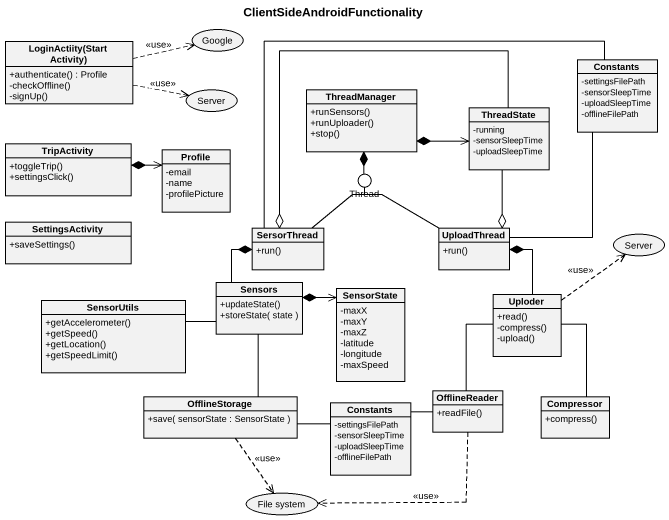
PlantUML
@startuml
title ClientSideAndroidFunctionality
allowmixing
hide circle
hide empty members
skinparam classAttributeIconSize 0
usecase Google
class "LoginActiity(Start Activity)" as LoginActiity_Start_Activity {
  +authenticate() : Profile
  -checkOffline()
  -signUp()
}
class Constants {
  -settingsFilePath
  -sensorSleepTime
  -uploadSleepTime
  -offlineFilePath
}
usecase Server
class ThreadManager {
  +runSensors()
  +runUploader()
  +stop()
}
class ThreadState {
  -running
  -sensorSleepTime
  -uploadSleepTime
}
class TripActivity {
  +toggleTrip()
  +settingsClick()
}
class Profile {
  -email
  -name
  -profilePicture
}
() Thread
class SettingsActivity {
  +saveSettings()
}
class SersorThread {
  +run()
}
class UploadThread {
  +run()
}
usecase "Server" as Server_2
class SensorUtils {
  +getAccelerometer()
  +getSpeed()
  +getLocation()
  +getSpeedLimit()
}
class Sensors {
  +updateState()
  +storeState( state )
}
class SensorState {
  -maxX
  -maxY
  -maxZ
  -latitude
  -longitude
  -maxSpeed
}
class Uploder {
  +read()
  -compress()
  -upload()
}
class OfflineStorage {
  +save( sensorState : SensorState )
}
class "Constants" as Constants_2 {
  -settingsFilePath
  -sensorSleepTime
  -uploadSleepTime
  -offlineFilePath
}
class OfflineReader {
  +readFile()
}
class Compressor {
  +compress()
}
usecase "File system" as File_system
LoginActiity_Start_Activity .right.> Google : <<use>>
LoginActiity_Start_Activity .right.> Server : <<use>>
ThreadManager *-right-> ThreadState
ThreadManager *-- Thread
TripActivity *-right-> Profile
SersorThread -right- Constants
SersorThread o-right- ThreadState
SersorThread -up- Thread
SersorThread *-- Sensors
UploadThread -up- Constants
UploadThread o-up- ThreadState
UploadThread -up- Thread
UploadThread *-- Uploder
Sensors -left- SensorUtils
Sensors *-right-> SensorState
Sensors -- OfflineStorage
Uploder .up.> Server_2 : <<use>>
Uploder -- OfflineReader
Uploder -- Compressor
OfflineStorage -right- Constants_2
OfflineStorage ..> File_system : <<use>>
OfflineReader -left- Constants_2
OfflineReader .left.> File_system : <<use>>
@enduml
